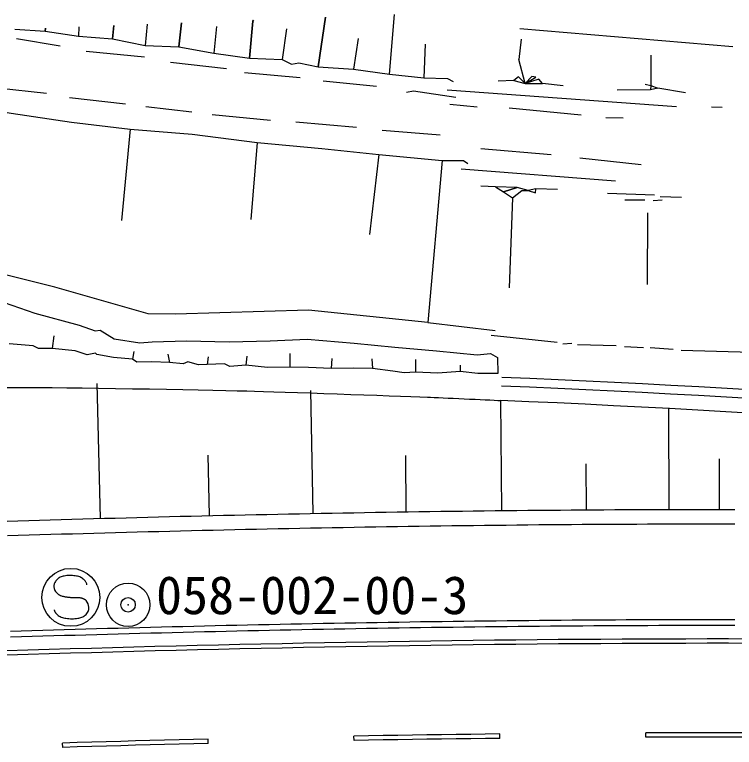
# Model space of a CAD drawing. Units: millimetres, scale not verified. Extents: x 40000 to 680000, y 20000 to 380000.
# Drawn here: x 482566 to 507402, y 312090 to 337389 of the extents above; entities that cross this region are included whole.
import ezdxf
from ezdxf.enums import TextEntityAlignment as Align

# ---------------------------------------------------------------- set-up
doc = ezdxf.new("R2010")
doc.units = ezdxf.units.MM
doc.header["$LTSCALE"] = 1000
doc.header["$PDMODE"] = 32
doc.header["$PDSIZE"] = 500
for name, color, linetype, lineweight in [('M-BGD', 7, 'Continuous', 25), ('M-BGD-EXST', 7, 'Continuous', 25), ('M-BMK-SRVR', 3, 'Continuous', 25), ('M-STR-STRC', 7, 'Continuous', 25)]:
    doc.layers.add(name, color=color, linetype=linetype, lineweight=lineweight)
doc.layers.add('M-OTRS', color=6, linetype='Continuous')
doc.styles.add('ＭＳ ゴシック', font='')
doc.styles.get('ＭＳ ゴシック').set_extended_font_data('MS Gothic')

msp = doc.modelspace()

# ---------------------------------------------------------------- linework, layer by layer
at = {"layer": 'M-BGD'}
for p, q in [((487144, 337061), (487065, 336322)), ((484778, 336970), (484771, 336643)), ((489528, 336978), (489434, 336058)), ((491951, 336896), (491796, 335836)), ((507353, 336282), (499994, 336894)), ((482635, 336561), (484142, 336315)), ((494419, 336563), (494264, 335504)), ((500040, 336546), (499962, 335840)), ((496732, 336375), (496683, 335205)), ((485035, 336131), (487049, 335932)), ((504522, 335995), (504520, 334938)), ((487942, 335748), (489872, 335535)), ((500185, 335016), (499962, 335840)), ((490500, 335389), (492423, 335217)), ((495498, 335337), (496683, 335205)), ((493218, 335101), (495058, 334915)), ((499797, 335116), (499251, 335090)), ((501490, 334929), (500784, 335007)), ((504325, 334988), (504520, 334938)), ((481730, 334894), (483660, 334681)), ((505411, 334211), (497490, 334783)), ((504504, 334797), (503359, 334780)), ((504520, 334938), (504504, 334797)), ((504767, 334853), (504504, 334797)), ((504520, 334938), (504767, 334853)), ((505721, 334691), (504767, 334853)), ((484462, 334523), (486393, 334310)), ((487097, 334221), (488679, 334031)), ((498524, 334199), (497578, 334290)), ((502121, 333917), (499634, 334162)), ((506979, 334181), (506609, 334193)), ((489383, 333942), (491397, 333743)), ((503567, 333814), (502968, 333823)), ((492268, 333684), (494365, 333500)), ((486549, 333435), (486253, 330285)), ((495243, 333399), (497249, 333243)), ((490933, 332972), (490721, 330311)), ((501084, 332545), (498651, 332757)), ((495135, 332563), (494813, 329796)), ((504189, 332203), (502072, 332436)), ((503299, 331644), (497978, 332053)), ((499163, 331443), (498652, 331471)), ((501295, 331351), (500555, 331375)), ((504645, 331153), (503024, 331217)), ((499750, 331064), (499636, 327962)), ((504313, 330989), (503626, 330979)), ((504912, 330980), (504595, 330958)), ((505580, 331078), (504839, 331103)), ((504407, 330550), (504390, 328067)), ((496819, 326758), (499147, 326486)), ((483914, 326297), (483863, 325858)), ((501284, 326066), (499007, 326309)), ((501795, 326039), (501479, 326016)), ((503329, 325955), (501990, 325989)), ((504264, 325881), (503611, 325924)), ((505286, 325825), (504492, 325884)), ((486676, 325759), (486638, 325494)), ((487854, 325669), (487906, 325377)), ((492064, 325691), (492063, 325218)), ((528810, 325145), (505568, 325794)), ((489247, 325574), (489208, 325309)), ((490576, 325597), (490545, 325290)), ((493514, 325521), (493490, 325173)), ((494892, 325510), (494910, 325169)), ((496403, 325479), (496394, 325047)), ((497943, 325282), (497939, 325066)), ((485527, 319995), (485408, 324654)), ((492873, 320167), (492786, 324417)), ((499381, 320266), (499344, 324066)), ((505150, 320304), (505142, 323788)), ((489291, 320091), (489244, 322182)), ((496082, 320223), (496060, 322171)), ((502281, 321879), (502291, 320292)), ((506892, 320306), (506893, 322048))]:
    msp.add_line(p, q, dxfattribs=at)
for points in [[(490814, 337202), (490785, 337160), (490668, 335892), (491796, 335836), (492125, 335680), (492375, 335725), (493045, 335586), (493294, 337297)], [(493294, 337297), (493045, 335586), (494264, 335504), (495498, 335337), (495675, 337389)], [(483630, 336926), (483620, 336824), (484771, 336643), (485948, 336552), (485990, 337016)], [(485990, 337016), (485948, 336552), (487065, 336322), (488235, 336274), (488329, 337106)], [(488329, 337106), (488235, 336274), (489434, 336058), (490668, 335892), (490785, 337160), (490814, 337202)], [(482573, 336885), (483620, 336824), (483630, 336926)], [(496683, 335205), (497505, 335180), (497694, 335085)], [(476217, 334939), (478518, 334577), (480547, 334295), (482450, 333991), (484528, 333675), (486549, 333435), (488688, 333258), (490933, 332972), (493163, 332769), (495135, 332563), (497323, 332353), (496819, 326758), (492701, 327182), (488122, 327050), (487176, 327053), (483956, 327982), (479949, 328985), (475845, 329325)], [(496083, 334711), (496333, 334756), (497791, 334544)], [(497323, 332353), (498053, 332354), (498201, 332252)], [(482201, 327452), (483257, 327082), (484793, 326669), (485345, 326467), (485512, 326497), (485996, 326196), (486882, 326054), (487306, 326087), (488502, 326129), (489971, 326091), (491384, 326129), (492664, 326186), (494280, 326045), (495681, 325909), (497123, 325780), (498524, 325644), (498989, 325684), (499228, 325554), (499241, 324998), (498552, 325004), (497939, 325066), (497174, 325015), (496394, 325047), (496012, 325022), (495614, 325080), (494910, 325169), (494263, 325182), (493490, 325173), (492710, 325205), (492063, 325218), (491290, 325209), (490545, 325290), (489995, 325235), (489806, 325330), (489208, 325309), (488909, 325299), (488546, 325406), (488387, 325334), (487906, 325377), (487300, 325398), (486785, 325392), (486638, 325494), (485983, 325549), (485404, 325660), (485355, 325695), (485063, 325642), (484651, 325784), (483863, 325858), (483390, 325859), (483201, 325954), (482372, 326021)], [(482305, 319902), (482678, 319913), (483051, 319925), (483424, 319936), (483797, 319946), (484170, 319957), (484544, 319968), (484917, 319978), (485290, 319989), (485664, 319999), (486037, 320009), (486411, 320019), (486784, 320029), (487158, 320038), (487531, 320048), (487905, 320057), (488279, 320067), (488653, 320076), (489027, 320085), (489401, 320093), (489775, 320102), (490149, 320110), (490523, 320119), (490897, 320127), (491272, 320135), (491646, 320143), (492020, 320150), (492395, 320158), (492769, 320165), (493144, 320172), (493518, 320179), (493893, 320186), (494268, 320193), (494643, 320200), (495017, 320206), (495392, 320212), (495767, 320218), (496142, 320224), (496517, 320229), (496893, 320235), (497268, 320240), (497643, 320245), (498018, 320250), (498394, 320255), (498769, 320259), (499145, 320263), (499520, 320267), (499896, 320271), (500271, 320275), (500647, 320279), (501023, 320282), (501399, 320285), (501774, 320288), (502150, 320291), (502526, 320293), (502902, 320295), (503279, 320297), (503655, 320299), (504031, 320301), (504407, 320302), (504783, 320303), (505160, 320304), (505536, 320305), (505913, 320306), (506289, 320306), (506666, 320306), (507043, 320306), (507419, 320306)], [(482320, 319402), (482693, 319414), (483066, 319425), (483439, 319436), (483812, 319447), (484185, 319457), (484558, 319468), (484931, 319479), (485304, 319489), (485677, 319499), (486050, 319509), (486424, 319519), (486797, 319529), (487171, 319539), (487544, 319548), (487918, 319557), (488291, 319567), (488665, 319576), (489039, 319585), (489412, 319593), (489786, 319602), (490160, 319611), (490534, 319619), (490908, 319627), (491282, 319635), (491656, 319643), (492030, 319651), (492405, 319658), (492779, 319665), (493153, 319673), (493528, 319680), (493902, 319686), (494277, 319693), (494651, 319700), (495026, 319706), (495400, 319712), (495775, 319718), (496150, 319724), (496525, 319729), (496900, 319735), (497275, 319740), (497650, 319745), (498025, 319750), (498400, 319755), (498775, 319759), (499150, 319763), (499525, 319767), (499901, 319771), (500276, 319775), (500652, 319779), (501027, 319782), (501403, 319785), (501778, 319788), (502154, 319791), (502530, 319793), (502905, 319795), (503281, 319797), (503657, 319799), (504033, 319801), (504409, 319802), (504785, 319803), (505161, 319804), (505537, 319805), (505913, 319806), (506290, 319806), (506666, 319806), (507042, 319806), (507419, 319806)], [(482420, 316104), (482792, 316115), (483164, 316126), (483535, 316137), (483907, 316148), (484279, 316159), (484651, 316169), (485023, 316180), (485395, 316190), (485767, 316200), (486139, 316210), (486511, 316220), (486883, 316230), (487255, 316240), (487628, 316249), (488000, 316258), (488372, 316268), (488744, 316277), (489117, 316286), (489489, 316294), (489862, 316303), (490234, 316311), (490607, 316320), (490979, 316328), (491352, 316336), (491725, 316344), (492097, 316351), (492470, 316359), (492843, 316366), (493216, 316373), (493589, 316380), (493962, 316387), (494335, 316394), (494708, 316400), (495081, 316406), (495454, 316412), (495827, 316418), (496200, 316424), (496573, 316430), (496947, 316435), (497320, 316440), (497693, 316445), (498067, 316450), (498440, 316455), (498813, 316459), (499187, 316464), (499561, 316468), (499934, 316472), (500308, 316475), (500681, 316479), (501055, 316482), (501429, 316485), (501803, 316488), (502176, 316491), (502550, 316493), (502924, 316495), (503298, 316497), (503672, 316499), (504046, 316501), (504420, 316502), (504794, 316503), (505169, 316504), (505543, 316505), (505917, 316506), (506291, 316506), (506666, 316506), (507040, 316506), (507414, 316506)], [(482426, 315904), (482798, 315915), (483170, 315926), (483541, 315937), (483913, 315948), (484285, 315959), (484657, 315969), (485028, 315980), (485400, 315990), (485772, 316000), (486144, 316010), (486516, 316020), (486888, 316030), (487260, 316040), (487633, 316049), (488005, 316059), (488377, 316068), (488749, 316077), (489122, 316086), (489494, 316094), (489866, 316103), (490239, 316111), (490611, 316120), (490984, 316128), (491356, 316136), (491729, 316144), (492101, 316151), (492474, 316159), (492847, 316166), (493220, 316173), (493592, 316180), (493965, 316187), (494338, 316194), (494711, 316200), (495084, 316206), (495457, 316213), (495830, 316218), (496203, 316224), (496576, 316230), (496949, 316235), (497323, 316240), (497696, 316245), (498069, 316250), (498442, 316255), (498816, 316259), (499189, 316264), (499563, 316268), (499936, 316272), (500310, 316275), (500683, 316279), (501057, 316282), (501430, 316285), (501804, 316288), (502178, 316291), (502552, 316293), (502925, 316295), (503299, 316297), (503673, 316299), (504047, 316301), (504421, 316302), (504795, 316303), (505169, 316304), (505543, 316305), (505917, 316306), (506291, 316306), (506666, 316306), (507040, 316306), (507414, 316306)]]:
    msp.add_lwpolyline(points, dxfattribs=at)
for points in [[(500185, 335016), (499953, 335241), (499797, 335116)], [(500185, 335016), (500552, 335233), (500411, 335248)], [(500659, 335164), (500185, 335016), (500784, 335007)], [(499430, 331271), (499903, 331419), (499163, 331443)], [(500063, 331315), (500292, 331319), (499903, 331419), (499430, 331271), (499750, 331064)], [(500292, 331319), (500540, 331234), (500555, 331375)]]:
    msp.add_lwpolyline(points, close=True, dxfattribs=at)
for radius in [522057, 521757, 521257]:
    msp.add_arc((477284, -196724), radius, 80.74093, 87.57451, dxfattribs=at)
msp.add_open_spline([(475894, 324377), (477794, 324439), (481376, 324514), (482684, 324518), (484264, 324523), (489001, 324435), (490580, 324397), (491827, 324367), (495566, 324228), (496813, 324181), (497319, 324162), (498838, 324093), (499344, 324066)], degree=3, knots=[0, 0, 0, 0, 1, 1, 1, 2, 2, 2, 3, 3, 3, 4, 4, 4, 4], dxfattribs=at)
at = {"layer": 'M-BGD-EXST'}
for points in [[(484239, 317305), (484264, 317300), (484290, 317295), (484315, 317291), (484340, 317287), (484366, 317282), (484391, 317279), (484417, 317275), (484442, 317273), (484468, 317271), (484493, 317269), (484535, 317268), (484578, 317268), (484620, 317269), (484662, 317269), (484705, 317269), (484728, 317268), (484751, 317267), (484775, 317265), (484798, 317262), (484821, 317259), (484842, 317255), (484856, 317252), (484870, 317249), (484883, 317245), (484896, 317241), (484908, 317237), (484920, 317232), (484931, 317227), (484943, 317222), (484955, 317217), (484966, 317211), (484978, 317205), (484988, 317198), (484999, 317190), (485008, 317183), (485014, 317177), (485021, 317171), (485027, 317165), (485033, 317158)], [(483988, 316728), (483983, 316736), (483978, 316743), (483973, 316751), (483969, 316759), (483964, 316767), (483960, 316775), (483956, 316783), (483953, 316791), (483949, 316799), (483947, 316808), (483945, 316813), (483944, 316818), (483943, 316823), (483942, 316829), (483941, 316834)]]:
    msp.add_lwpolyline(points, dxfattribs=at)
msp.add_circle((484505, 317269), 1000, dxfattribs=at)
for centre, radius, start, end in [((484471, 316931), 1092, 90.5454, 100.1869), ((484490, 316766), 1257, 82.477, 91.3279), ((484564, 317309), 709, 69.2741, 82.6429), ((484206, 317641), 290, 150.0708, 170.8217), ((484379, 317540), 491, 135.1508, 149.9367), ((484281, 317646), 347, 114.638, 136.0855), ((484382, 317423), 591, 100.054, 114.5262), ((484667, 317580), 419, 50.34, 69.2792), ((484673, 317599), 401, 40.3943, 49.3685), ((484593, 317508), 521, 31.0741, 42.2143), ((484878, 317680), 188, 15.4849, 31.0741), ((484214, 317648), 298, 172.3681, 193.7201), ((484214, 317648), 298, 193.7824, 222.17), ((484960, 317708), 101, 353.2451, 12.7461), ((484323, 317748), 445, 222.257, 242.8164), ((484415, 317931), 650, 242.9551, 254.2829), ((484779, 316923), 346, 0.8202, 42.0391), ((484785, 316919), 344, 309.5264, 337.1503), ((484777, 316915), 349, 338.2637, 2.0545), ((484342, 317004), 449, 217.9483, 228.2045), ((484350, 317025), 470, 229.1238, 248.2674), ((484445, 317265), 728, 248.3135, 261.1494), ((484520, 317757), 1226, 261.2217, 270.9828), ((484538, 317803), 1272, 270.1516, 279.4163), ((484628, 317254), 715, 279.4937, 291.465), ((484733, 316987), 428, 291.4581, 309.0625)]:
    msp.add_arc(centre, radius, start, end, dxfattribs=at)
at = {"layer": 'M-BMK-SRVR'}
msp.add_circle((486481, 317012), 750, dxfattribs=at)
at = {"layer": 'M-OTRS'}
msp.add_point((486480, 317012), dxfattribs=at)
at = {"layer": 'M-STR-STRC'}
for p, q in [((494279, 312328), (494276, 312478)), ((499313, 312401), (499311, 312551)), ((504351, 312439), (504351, 312589)), ((484224, 312090), (484220, 312240)), ((489249, 312223), (489246, 312373))]:
    msp.add_line(p, q, dxfattribs=at)
for points in [[(482293, 315434), (483024, 315457), (483754, 315478), (484484, 315499), (485215, 315520), (485946, 315540), (486677, 315559), (487408, 315579), (488139, 315597), (488870, 315615), (489602, 315632), (490333, 315649), (491065, 315665), (491797, 315681), (492529, 315695), (493261, 315710), (493994, 315723), (494726, 315736), (495459, 315748), (496192, 315760), (496925, 315771), (497658, 315781), (498392, 315790), (499125, 315799), (499859, 315807), (500592, 315814), (501326, 315821), (502060, 315826), (502795, 315831), (503529, 315835), (504263, 315838), (504998, 315841), (505733, 315842), (506468, 315843), (507203, 315843), (507938, 315842)], [(482298, 315285), (483028, 315307), (483758, 315328), (484489, 315349), (485219, 315370), (485950, 315390), (486680, 315410), (487411, 315429), (488143, 315447), (488874, 315465), (489605, 315482), (490337, 315499), (491068, 315515), (491800, 315531), (492532, 315545), (493264, 315560), (493997, 315573), (494729, 315586), (495462, 315598), (496194, 315610), (496927, 315621), (497660, 315631), (498393, 315640), (499127, 315649), (499860, 315657), (500594, 315664), (501328, 315671), (502062, 315676), (502796, 315681), (503530, 315685), (504264, 315688), (504999, 315691), (505733, 315692), (506468, 315693), (507203, 315693), (507938, 315692)], [(499311, 312551), (498807, 312545), (498304, 312539), (497800, 312533), (497297, 312526), (496793, 312519), (496290, 312511), (495786, 312503), (495283, 312495), (494779, 312487), (494276, 312478)], [(508385, 312591), (507881, 312592), (507377, 312593), (506872, 312593), (506368, 312593), (505863, 312593), (505359, 312592), (504855, 312590), (504351, 312589)], [(508385, 312441), (507881, 312442), (507376, 312443), (506872, 312443), (506368, 312443), (505864, 312443), (505359, 312442), (504855, 312440), (504351, 312439)], [(489246, 312373), (488743, 312361), (488240, 312349), (487738, 312336), (487235, 312323), (486732, 312310), (486230, 312296), (485727, 312283), (485225, 312269), (484722, 312255), (484220, 312240)], [(489249, 312223), (488747, 312211), (488244, 312199), (487741, 312186), (487239, 312173), (486736, 312160), (486234, 312147), (485731, 312133), (485229, 312119), (484727, 312105), (484224, 312090)], [(499313, 312401), (498809, 312395), (498306, 312389), (497802, 312383), (497299, 312376), (496795, 312369), (496292, 312361), (495789, 312353), (495285, 312345), (494782, 312337), (494279, 312328)]]:
    msp.add_lwpolyline(points, dxfattribs=at)

# ---------------------------------------------------------------- texts
at = {"layer": 'M-BMK-SRVR', "style": 'ＭＳ ゴシック'}
msp.add_text('058-002-00-3', height=1320, dxfattribs=at).set_placement((487446, 316293), align=Align.BOTTOM_LEFT)

doc.saveas('drawing.dxf')
